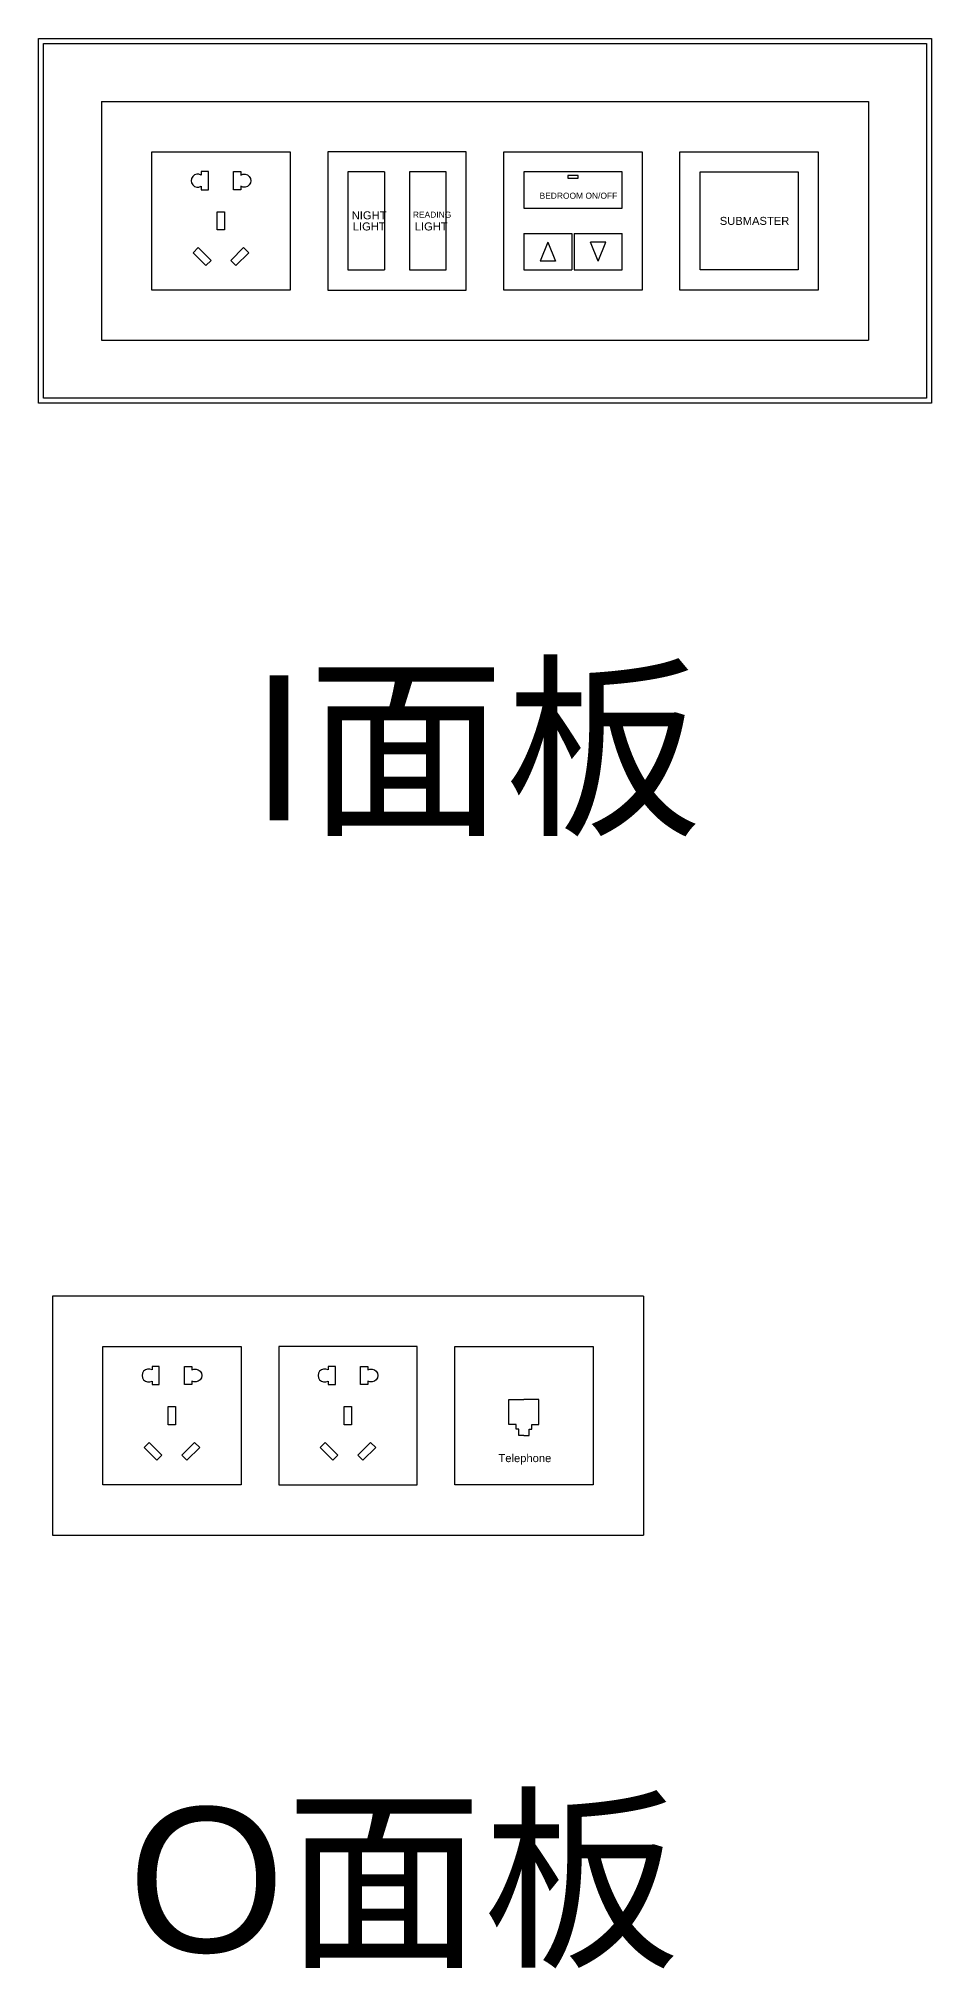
# Model space of a CAD drawing. Header units: millimetres. Extents: x 14385 to 129787, y 107826 to 186798.
# Drawn here: x 107868 to 108223, y 166125 to 166892 of the extents above; entities that cross this region are included whole.
import ezdxf

# ---------------------------------------------------------------- set-up
doc = ezdxf.new("R2010")
doc.units = ezdxf.units.MM
doc.header["$LTSCALE"] = 1000
doc.layers.add('EM-ELEC', color=61, linetype='Continuous')
doc.styles.add('ar', font='arial.ttf')

msp = doc.modelspace()

# ---------------------------------------------------------------- linework, layer by layer
at = {"layer": 'EM-ELEC'}
for p, q in [((107893.21, 166867.07), (108198.21, 166867.07)), ((107893.21, 166867.07), (107893.21, 166772.07)), ((108198.21, 166867.07), (108198.21, 166772.07)), ((108005.71, 166839.07), (108005.71, 166800.07)), ((108015.71, 166839.07), (108015.71, 166800.07)), ((108061.21, 166824.57), (108100.21, 166824.57)), ((108061.21, 166814.57), (108080.21, 166814.57)), ((108080.21, 166814.57), (108080.21, 166800.07)), ((108081.21, 166814.57), (108081.21, 166800.07)), ((108081.21, 166814.57), (108100.21, 166814.57)), ((108070.71, 166811.07), (108067.71, 166803.57)), ((108070.71, 166811.07), (108073.71, 166803.57)), ((108090.71, 166803.57), (108087.71, 166811.07)), ((108090.71, 166803.57), (108093.71, 166811.07)), ((107893.21, 166772.07), (108198.21, 166772.07)), ((108108.7, 166391.88), (107873.7, 166391.88)), ((107873.7, 166391.88), (107873.7, 166296.88)), ((108108.7, 166391.88), (108108.7, 166296.88)), ((107873.7, 166296.88), (108108.7, 166296.88))]:
    msp.add_line(p, q, dxfattribs=at)
for points in [[(107868.21, 166747.07), (107868.21, 166892.07), (108223.21, 166892.07), (108223.21, 166747.07)], [(107870.21, 166749.07), (107870.21, 166890.07), (108221.21, 166890.07), (108221.21, 166749.07)], [(107913.21, 166847.07), (107968.21, 166847.07), (107968.21, 166792.07), (107913.21, 166792.07)], [(108038.21, 166847.07), (107983.21, 166847.07), (107983.21, 166792.07), (108038.21, 166792.07)], [(108053.21, 166792.07), (108053.21, 166847.07), (108108.21, 166847.07), (108108.21, 166792.07)], [(108123.21, 166792.07), (108123.21, 166847.07), (108178.21, 166847.07), (108178.21, 166792.07)], [(108078.67, 166837.57), (108078.67, 166836.55), (108082.76, 166836.55), (108082.76, 166837.57)], [(108131.21, 166800.07), (108131.21, 166839.07), (108170.21, 166839.07), (108170.21, 166800.07)], [(107939.27, 166815.97), (107939.27, 166823.17), (107942.15, 166823.17), (107942.15, 166815.97)], [(107934.74, 166801.84), (107929.65, 166806.93), (107931.68, 166808.97), (107936.77, 166803.87)], [(107946.69, 166801.84), (107951.78, 166806.93), (107949.74, 166808.97), (107944.65, 166803.87)], [(107893.7, 166316.88), (107893.7, 166371.88), (107948.7, 166371.88), (107948.7, 166316.88)], [(108018.7, 166316.88), (108018.7, 166371.88), (107963.7, 166371.88), (107963.7, 166316.88)], [(108033.7, 166316.88), (108033.7, 166371.88), (108088.7, 166371.88), (108088.7, 166316.88)], [(107919.76, 166340.78), (107919.76, 166347.98), (107922.64, 166347.98), (107922.64, 166340.78)], [(107989.76, 166340.78), (107989.76, 166347.98), (107992.64, 166347.98), (107992.64, 166340.78)], [(107915.23, 166326.65), (107910.13, 166331.74), (107912.17, 166333.78), (107917.26, 166328.69)], [(107927.18, 166326.65), (107932.27, 166331.74), (107930.23, 166333.78), (107925.14, 166328.69)], [(107985.23, 166326.65), (107980.13, 166331.74), (107982.17, 166333.78), (107987.26, 166328.69)], [(107997.18, 166326.65), (108002.27, 166331.74), (108000.23, 166333.78), (107995.14, 166328.69)]]:
    msp.add_lwpolyline(points, close=True, dxfattribs=at)
for points in [[(107932.84, 166833.35), (107932.84, 166831.95), (107935.72, 166831.95), (107935.72, 166839.15), (107932.84, 166839.15), (107932.84, 166837.74, 1.817237)], [(107948.59, 166833.35), (107948.59, 166831.95), (107945.71, 166831.95), (107945.71, 166839.15), (107948.59, 166839.15), (107948.59, 166837.74, -1.817237)], [(107913.33, 166358.16), (107913.33, 166356.76), (107916.21, 166356.76), (107916.21, 166363.96), (107913.33, 166363.96), (107913.33, 166362.56, 1.817237)], [(107929.08, 166358.16), (107929.08, 166356.76), (107926.2, 166356.76), (107926.2, 166363.96), (107929.08, 166363.96), (107929.08, 166362.56, -1.817237)], [(107983.33, 166358.16), (107983.33, 166356.76), (107986.21, 166356.76), (107986.21, 166363.96), (107983.33, 166363.96), (107983.33, 166362.56, 1.817237)], [(107999.08, 166358.16), (107999.08, 166356.76), (107996.2, 166356.76), (107996.2, 166363.96), (107999.08, 166363.96), (107999.08, 166362.56, -1.817237)]]:
    msp.add_lwpolyline(points, format="xyb", close=True, dxfattribs=at)
for points in [[(108005.71, 166839.07), (107991.21, 166839.07), (107991.21, 166800.07), (108005.71, 166800.07)], [(108015.71, 166800.07), (108030.21, 166800.07), (108030.21, 166839.07), (108015.71, 166839.07)], [(108100.21, 166824.57), (108100.21, 166839.07), (108061.21, 166839.07), (108061.21, 166824.57)], [(108061.21, 166814.57), (108061.21, 166800.07), (108080.21, 166800.07)], [(108081.21, 166800.07), (108100.21, 166800.07), (108100.21, 166814.57)], [(108073.71, 166803.57), (108067.71, 166803.57)], [(108093.71, 166811.07), (108087.71, 166811.07)], [(108061.2, 166336.49), (108059.18, 166336.49), (108059.18, 166339.02), (108058.07, 166339.02), (108058.07, 166340.93), (108055.24, 166340.93), (108055.24, 166350.88), (108061.2, 166350.88)], [(108061.2, 166336.49), (108063.22, 166336.49), (108063.22, 166339.02), (108064.33, 166339.02), (108064.33, 166340.93), (108067.16, 166340.93), (108067.16, 166350.88), (108061.2, 166350.88)]]:
    msp.add_lwpolyline(points, dxfattribs=at)

# ---------------------------------------------------------------- texts
at = {"layer": 'EM-ELEC', "style": 'ar'}
for s, height, p in [('BEDROOM ON/OFF', 2.4, (108067.4, 166828.38)), ('NIGHT', 3.182, (107992.72, 166820.19)), ('LIGHT', 3.182, (107993.15, 166815.77)), ('READING', 2.4, (108017.03, 166820.84)), ('LIGHT', 3.182, (108017.8, 166815.77)), ('SUBMASTER', 3.182, (108139.06, 166817.98)), ('I面板', 57.6, (107952.63, 166581.19)), ('Telephone', 3.182, (108051.06, 166325.91)), ('O面板', 57.6, (107903.65, 166131))]:
    msp.add_text(s, height=height, dxfattribs=at).set_placement(p)

doc.saveas('drawing.dxf')
